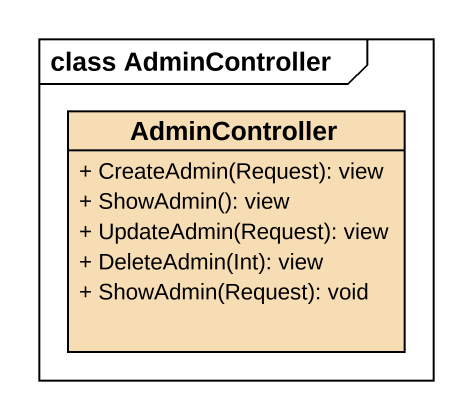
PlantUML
@startuml
mainframe class AdminController
hide circle
hide empty members
skinparam classAttributeIconSize 0
class AdminController #F7DDB4 {
  + CreateAdmin(Request): view
  + ShowAdmin(): view
  + UpdateAdmin(Request): view
  + DeleteAdmin(Int): view
  + ShowAdmin(Request): void
}
@enduml
